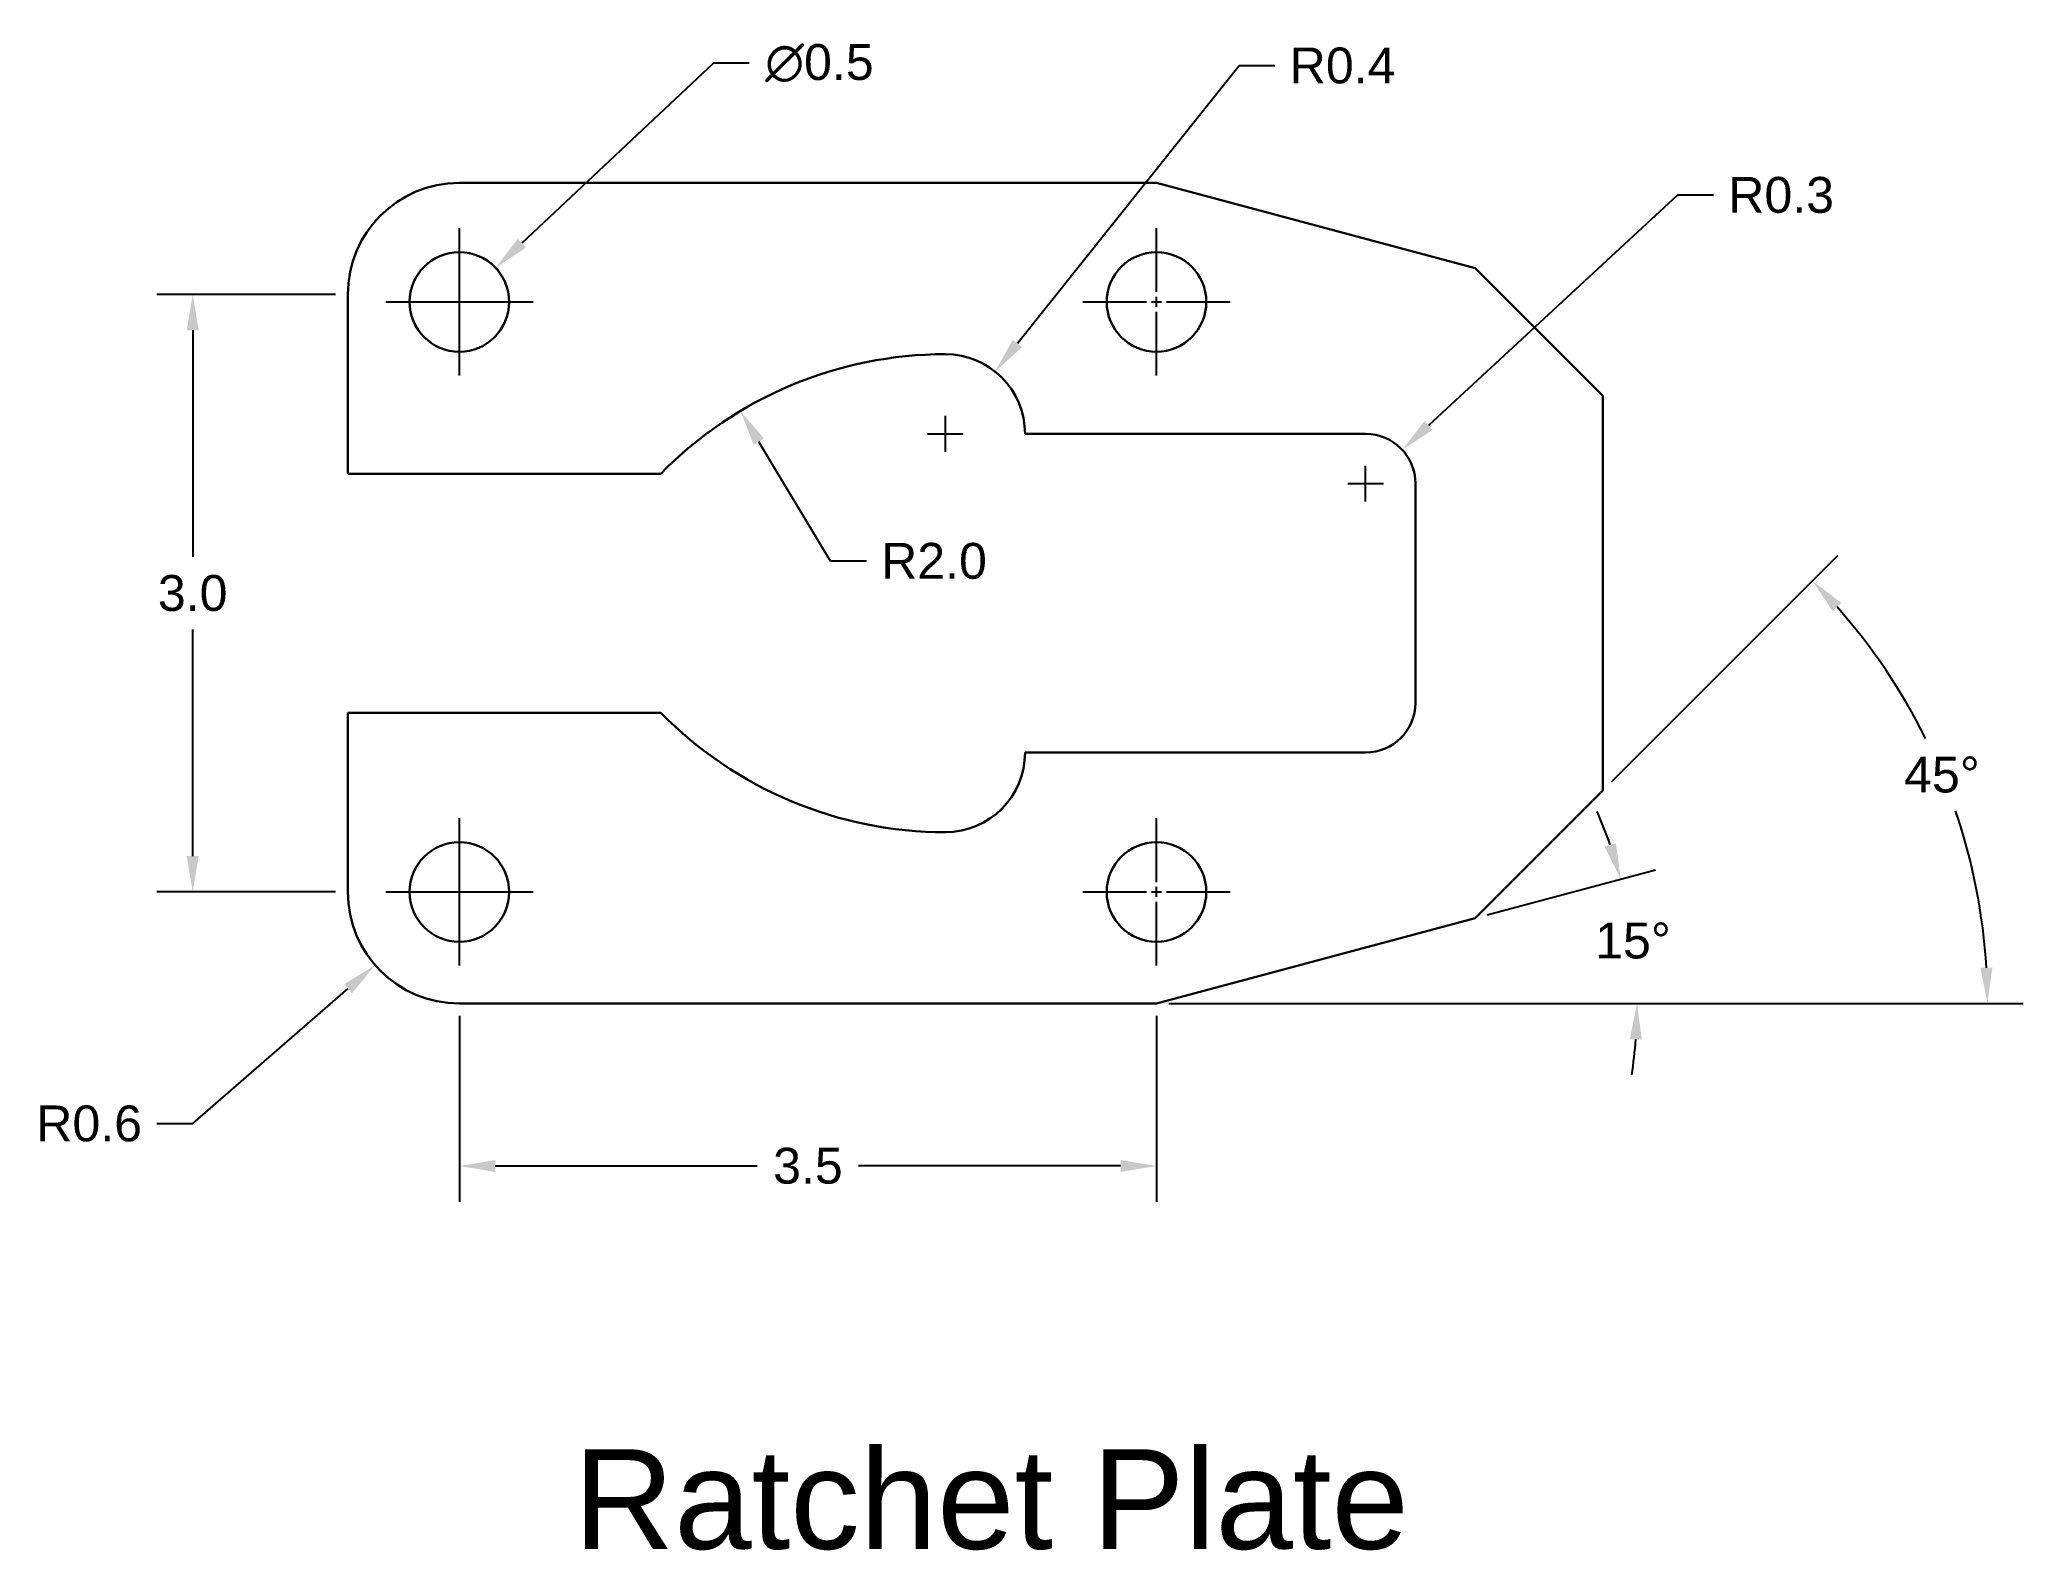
# Model space of a CAD drawing. Header units: millimetres. Extents: x 18.16 to 28.12, y 6.41 to 13.99.
import ezdxf

# ---------------------------------------------------------------- set-up
doc = ezdxf.new("R2010")
doc.units = ezdxf.units.MM
doc.header["$MEASUREMENT"] = 0
doc.linetypes.add('CENTER2', pattern=[1.125, 0.75, -0.125, 0.125, -0.125])
doc.styles.get("Standard").update_dxf_attribs({"font": 'arial.ttf'})
doc.dimstyles.get("Standard").update_dxf_attribs({"dimtxt": 0.18, "dimasz": 0.18, "dimexe": 0.18, "dimexo": 0.0625, "dimgap": 0.09, "dimtad": 0, "dimtih": 1, "dimtoh": 1, "dimdec": 1, "dimzin": 0, "dimdsep": 46, "dimtxsty": 'Standard', "dimcen": 0.09, "dimadec": 0, "dimazin": 0, "dimtfac": 1, "dimtdec": 1, "dimtofl": 0, "dimtmove": 0, "dimatfit": 3, "dimfxl": 1, "dimtolj": 1, "dimtzin": 0, "dimarcsym": 0})

# ---------------------------------------------------------------- blocks, each defined once
blk = doc.blocks.new('*U1')
at = {"color": 0, "linetype": 'CENTER2', "transparency": 16777216}
for p, q in [((0, 0.05), (0, 0.37)), ((-0.37, 0), (-0.05, 0)), ((0.05, 0), (0.37, 0)), ((0, -0.37), (0, -0.05))]:
    blk.add_line(p, q, dxfattribs=at)
at = {"color": 0, "linetype": 'Continuous', "transparency": 16777216}
for p, q in [((-0.025, 0), (0.025, 0)), ((0, -0.025), (0, 0.025))]:
    blk.add_line(p, q, dxfattribs=at)
blk = doc.blocks.new('*U2')
at = {"color": 0, "linetype": 'CENTER2', "transparency": 16777216}
for p, q in [((0, 0.05), (0, 0.37)), ((-0.37, 0), (-0.05, 0)), ((0.05, 0), (0.37, 0)), ((0, -0.37), (0, -0.05))]:
    blk.add_line(p, q, dxfattribs=at)
at = {"color": 0, "linetype": 'Continuous', "transparency": 16777216}
for p, q in [((-0.025, 0), (0.025, 0)), ((0, -0.025), (0, 0.025))]:
    blk.add_line(p, q, dxfattribs=at)
blk = doc.blocks.new('*U3')
at = {"color": 0, "linetype": 'CENTER2', "transparency": 16777216}
for p, q in [((0, 0.05), (0, 0.37)), ((-0.37, 0), (-0.05, 0)), ((0.05, 0), (0.37, 0)), ((0, -0.37), (0, -0.05))]:
    blk.add_line(p, q, dxfattribs=at)
at = {"color": 0, "linetype": 'Continuous', "transparency": 16777216}
for p, q in [((-0.025, 0), (0.025, 0)), ((0, -0.025), (0, 0.025))]:
    blk.add_line(p, q, dxfattribs=at)
blk = doc.blocks.new('*U4')
at = {"color": 0, "linetype": 'CENTER2', "transparency": 16777216}
for p, q in [((0, 0.05), (0, 0.37)), ((-0.37, 0), (-0.05, 0)), ((0.05, 0), (0.37, 0)), ((0, -0.37), (0, -0.05))]:
    blk.add_line(p, q, dxfattribs=at)
at = {"color": 0, "linetype": 'Continuous', "transparency": 16777216}
for p, q in [((-0.025, 0), (0.025, 0)), ((0, -0.025), (0, 0.025))]:
    blk.add_line(p, q, dxfattribs=at)
blk = doc.blocks.new('*D5')
at = {"color": 0, "lineweight": -2, "transparency": 16777216}
for p, q in [((21.5439, 13.8748), (20.5817, 12.9707)), ((21.7239, 13.8748), (21.5439, 13.8748)), ((20.2684, 12.5863), (20.2684, 12.7663)), ((20.1784, 12.6763), (20.3584, 12.6763))]:
    blk.add_line(p, q, dxfattribs=at)
at = {"color": 0, "transparency": 16777216}
blk.add_solid([(20.5612, 12.9926), (20.6023, 12.9489), (20.4506, 12.8475)], dxfattribs=at)
at = {"layer": 'Defpoints', "color": 0, "transparency": 16777216}
for p in [(20.4506, 12.8475), (20.0862, 12.5051)]:
    blk.add_point(p, dxfattribs=at)
at = {"color": 0, "transparency": 16777216, "insert": (22.0763, 13.8748), "char_height": 0.18, "attachment_point": 5}
blk.add_mtext('\\A1;∅0.5', dxfattribs=at)
blk = doc.blocks.new('*D6')
at = {"color": 0, "lineweight": -2, "transparency": 16777216}
for p, q in [((26.3845, 13.2124), (25.1341, 12.0558)), ((26.5645, 13.2124), (26.3845, 13.2124)), ((24.8184, 11.6738), (24.8184, 11.8538)), ((24.7284, 11.7638), (24.9084, 11.7638))]:
    blk.add_line(p, q, dxfattribs=at)
at = {"color": 0, "transparency": 16777216}
blk.add_solid([(25.1137, 12.0778), (25.1544, 12.0337), (25.0019, 11.9335)], dxfattribs=at)
at = {"layer": 'Defpoints', "color": 0, "transparency": 16777216}
for p in [(25.0019, 11.9335), (24.8184, 11.7638)]:
    blk.add_point(p, dxfattribs=at)
at = {"color": 0, "transparency": 16777216, "insert": (26.9045, 13.2124), "char_height": 0.18, "attachment_point": 5}
blk.add_mtext('\\A1;R0.3', dxfattribs=at)
blk = doc.blocks.new('*D7')
at = {"color": 0, "lineweight": -2, "transparency": 16777216}
for p, q in [((24.1831, 13.8623), (23.0701, 12.4672)), ((24.3631, 13.8623), (24.1831, 13.8623)), ((22.7084, 11.9238), (22.7084, 12.1038)), ((22.6184, 12.0138), (22.7984, 12.0138))]:
    blk.add_line(p, q, dxfattribs=at)
at = {"color": 0, "transparency": 16777216}
blk.add_solid([(23.0466, 12.4859), (23.0935, 12.4485), (22.9578, 12.3265)], dxfattribs=at)
at = {"layer": 'Defpoints', "color": 0, "transparency": 16777216}
for p in [(22.9578, 12.3265), (22.7084, 12.0138)]:
    blk.add_point(p, dxfattribs=at)
at = {"color": 0, "transparency": 16777216, "insert": (24.7027, 13.8623), "char_height": 0.18, "attachment_point": 5}
blk.add_mtext('\\A1;R0.4', dxfattribs=at)
blk = doc.blocks.new('*D8')
at = {"color": 0, "lineweight": -2, "transparency": 16777216}
for p, q in [((22.1317, 11.3751), (21.7722, 11.9745)), ((22.3117, 11.3751), (22.1317, 11.3751))]:
    blk.add_line(p, q, dxfattribs=at)
at = {"color": 0, "transparency": 16777216}
blk.add_solid([(21.7979, 11.99), (21.7465, 11.9591), (21.6796, 12.1289)], dxfattribs=at)
at = {"layer": 'Defpoints', "color": 0, "transparency": 16777216}
for p in [(21.6796, 12.1289), (22.7084, 10.4138)]:
    blk.add_point(p, dxfattribs=at)
at = {"color": 0, "transparency": 16777216, "insert": (22.6514, 11.3751), "char_height": 0.18, "attachment_point": 5}
blk.add_mtext('\\A1;R2.0', dxfattribs=at)
blk = doc.blocks.new('*D9')
at = {"color": 0, "lineweight": -2, "transparency": 16777216}
for p, q in [((20.2684, 9.6238), (20.2684, 9.8038)), ((20.1784, 9.7138), (20.3584, 9.7138)), ((18.9296, 8.5505), (19.7098, 9.2284)), ((18.7496, 8.5505), (18.9296, 8.5505))]:
    blk.add_line(p, q, dxfattribs=at)
at = {"color": 0, "transparency": 16777216}
blk.add_solid([(19.6901, 9.2511), (19.7295, 9.2058), (19.8457, 9.3465)], dxfattribs=at)
at = {"layer": 'Defpoints', "color": 0, "transparency": 16777216}
for p in [(20.2684, 9.7138), (19.8457, 9.3465)]:
    blk.add_point(p, dxfattribs=at)
at = {"color": 0, "transparency": 16777216, "insert": (18.4097, 8.5505), "char_height": 0.18, "attachment_point": 5}
blk.add_mtext('\\A1;R0.6', dxfattribs=at)
blk = doc.blocks.new('*D10')
at = {"color": 0, "lineweight": -2, "transparency": 16777216}
for p, q in [((25.4288, 9.5987), (26.2731, 9.8249)), ((23.8309, 9.1538), (26.3614, 9.1538))]:
    blk.add_line(p, q, dxfattribs=at)
for start, end in [(19.27495, 23.5499), (351.4501, 355.72505)]:
    blk.add_arc((23.7684, 9.1538), 2.413, start, end, dxfattribs=at)
at = {"color": 0, "transparency": 16777216}
for points in [[(26.0748, 9.9592), (26.0175, 9.9415), (26.0992, 9.7783)], [(26.1447, 8.975), (26.2047, 8.9728), (26.1814, 9.1538)]]:
    blk.add_solid(points, dxfattribs=at)
at = {"layer": 'Defpoints', "color": 0, "transparency": 16777216}
for p in [(25.3684, 9.5825), (26.1722, 9.3641), (20.2684, 9.1538), (23.7684, 9.1538), (23.7684, 9.1538)]:
    blk.add_point(p, dxfattribs=at)
at = {"color": 0, "transparency": 16777216, "insert": (26.1608, 9.4687), "char_height": 0.18, "attachment_point": 5}
blk.add_mtext('\\A1;15°', dxfattribs=at)
blk = doc.blocks.new('*D11')
at = {"color": 0, "lineweight": -2, "transparency": 16777216}
for p, q in [((26.0526, 10.2667), (27.1887, 11.4028)), ((25.0022, 9.1538), (28.1203, 9.1538))]:
    blk.add_line(p, q, dxfattribs=at)
for start, end in [(26.30707, 41.56249), (3.43751, 18.79512)]:
    blk.add_arc((24.9397, 9.1538), 3.0007, start, end, dxfattribs=at)
at = {"color": 0, "transparency": 16777216}
for points in [[(27.163, 11.124), (27.2067, 11.1651), (27.0614, 11.2756)], [(27.9649, 9.3346), (27.9049, 9.3328), (27.9403, 9.1538)]]:
    blk.add_solid(points, dxfattribs=at)
at = {"layer": 'Defpoints', "color": 0, "transparency": 16777216}
for p in [(26.0084, 10.2225), (27.8381, 9.9304), (25.3684, 9.5825), (20.2684, 9.1538), (23.7684, 9.1538)]:
    blk.add_point(p, dxfattribs=at)
at = {"color": 0, "transparency": 16777216, "insert": (27.7119, 10.3021), "char_height": 0.18, "attachment_point": 5}
blk.add_mtext('\\A1;45°', dxfattribs=at)
blk = doc.blocks.new('*D12')
at = {"color": 0, "lineweight": -2, "transparency": 16777216}
for p, q in [((20.2684, 9.0913), (20.2684, 8.158)), ((23.7684, 9.0913), (23.7684, 8.158)), ((20.4484, 8.338), (21.7639, 8.338)), ((23.5884, 8.338), (22.2729, 8.338))]:
    blk.add_line(p, q, dxfattribs=at)
at = {"color": 0, "transparency": 16777216}
for points in [[(20.4484, 8.368), (20.4484, 8.308), (20.2684, 8.338)], [(23.5884, 8.368), (23.5884, 8.308), (23.7684, 8.338)]]:
    blk.add_solid(points, dxfattribs=at)
at = {"layer": 'Defpoints', "color": 0, "transparency": 16777216}
for p in [(20.2684, 9.1538), (23.7684, 9.1538), (23.7684, 8.338)]:
    blk.add_point(p, dxfattribs=at)
at = {"color": 0, "transparency": 16777216, "insert": (22.0184, 8.338), "char_height": 0.18, "attachment_point": 5}
blk.add_mtext('\\A1;3.5', dxfattribs=at)
blk = doc.blocks.new('*D13')
at = {"color": 0, "lineweight": -2, "transparency": 16777216}
for p, q in [((19.6459, 12.7138), (18.7496, 12.7138)), ((18.9296, 12.5338), (18.9296, 11.3957)), ((18.9296, 9.8938), (18.9296, 11.0318)), ((19.6459, 9.7138), (18.7496, 9.7138))]:
    blk.add_line(p, q, dxfattribs=at)
at = {"color": 0, "transparency": 16777216}
for points in [[(18.8996, 12.5338), (18.9596, 12.5338), (18.9296, 12.7138)], [(18.8996, 9.8938), (18.9596, 9.8938), (18.9296, 9.7138)]]:
    blk.add_solid(points, dxfattribs=at)
at = {"layer": 'Defpoints', "color": 0, "transparency": 16777216}
for p in [(19.7084, 12.7138), (18.9296, 9.7138), (19.7084, 9.7138)]:
    blk.add_point(p, dxfattribs=at)
at = {"color": 0, "transparency": 16777216, "insert": (18.9296, 11.2138), "char_height": 0.18, "attachment_point": 5}
blk.add_mtext('\\A1;3.0', dxfattribs=at)

msp = doc.modelspace()

# ---------------------------------------------------------------- linework, layer by layer
at = {"lineweight": 30}
for p, q in [((20.2684, 13.2738), (23.7684, 13.2738)), ((23.7684, 13.2738), (25.3684, 12.8451)), ((25.3684, 12.8451), (26.0084, 12.2051)), ((19.7084, 11.8138), (19.7084, 12.7138)), ((26.0084, 10.2225), (26.0084, 12.2051)), ((23.1084, 12.0138), (24.8184, 12.0138)), ((19.7084, 11.8138), (21.2801, 11.8138)), ((25.0684, 10.6638), (25.0684, 11.7638)), ((19.7084, 9.7138), (19.7084, 10.6138)), ((19.7084, 10.6138), (21.2801, 10.6138)), ((23.1084, 10.4138), (24.8184, 10.4138)), ((25.3684, 9.5825), (26.0084, 10.2225)), ((23.7684, 9.1538), (25.3684, 9.5825)), ((23.7684, 9.1538), (20.2684, 9.1538))]:
    msp.add_line(p, q, dxfattribs=at)
for centre in [(20.2684, 12.6763), (23.7684, 12.6763), (20.2684, 9.7138), (23.7684, 9.7138)]:
    msp.add_circle(centre, 0.25, dxfattribs=at)
for centre, radius, start, end in [((20.2684, 12.7138), 0.56, 90, 180), ((22.7084, 10.4138), 2, 90, 135.573), ((22.7084, 12.0138), 0.4, 0, 90), ((24.8184, 11.7638), 0.25, 0, 90), ((24.8184, 10.6638), 0.25, 270, 0), ((22.7084, 12.0138), 2, 224.427, 270), ((22.7084, 10.4138), 0.4, 270, 0), ((20.2684, 9.7138), 0.56, 180, 270)]:
    msp.add_arc(centre, radius, start, end, dxfattribs=at)

# ---------------------------------------------------------------- block references
at = {"color": 2, "linetype": 'CENTER2', "true_color": 0xf1eb1f}
for name, p in [('*U1', (20.2684, 12.6763)), ('*U2', (23.7684, 12.6763)), ('*U3', (20.2684, 9.7138)), ('*U4', (23.7684, 9.7138))]:
    msp.add_blockref(name, p, dxfattribs=at)

# ---------------------------------------------------------------- texts
at = {"color": 2, "true_color": 0xf1eb1f}
msp.add_text('Ratchet Plate', height=0.5, dxfattribs=at).set_placement((20.8425, 6.4155))

# ---------------------------------------------------------------- dimensions: what is measured, and where the dimension line sits
dim = msp.add_diameter_dim_2p(p1=(20.0862, 12.5051), p2=(20.4506, 12.8475), dimstyle='Standard', dxfattribs=at)
dim.commit()
dim.dimension.update_dxf_attribs({"geometry": '*D5', "text_midpoint": (22.0763, 13.8748), "dimtype": 163})
for center, mpoint, picture, middle in [((22.7084, 12.0138), (22.9578, 12.3265), '*D7', (24.7027, 13.8623)), ((24.81838476, 11.76377672), (25.00191444, 11.93353201), '*D6', (26.9045119, 13.21237449)), ((22.7084, 10.4138), (21.6796, 12.1289), '*D8', (22.6514, 11.3751)), ((20.2684, 9.7138), (19.8457, 9.3465), '*D9', (18.4097, 8.5505))]:
    dim = msp.add_radius_dim(center=center, mpoint=mpoint, dimstyle='Standard', dxfattribs=at)
    dim.commit()
    dim.dimension.update_dxf_attribs({"geometry": picture, "text_midpoint": middle, "dimtype": 164})
dim = msp.add_linear_dim(base=(18.9296, 9.7138), p1=(19.7084, 12.7138), p2=(19.7084, 9.7138), angle=90, dimstyle='Standard', dxfattribs=at)
dim.commit()
dim.dimension.update_dxf_attribs({"geometry": '*D13', "text_midpoint": (18.9296, 11.2138)})
for base, line1, picture, middle in [((27.8381, 9.9304), ((25.3684, 9.5825), (26.0084, 10.2225)), '*D11', (27.7119, 10.3021)), ((26.1722, 9.3641), ((23.7684, 9.1538), (25.3684, 9.5825)), '*D10', (26.1608, 9.4687))]:
    dim = msp.add_angular_dim_2l(base=base, line1=line1, line2=((23.7684, 9.1538), (20.2684, 9.1538)), dimstyle='Standard', dxfattribs=at)
    dim.commit()
    dim.dimension.update_dxf_attribs({"geometry": picture, "text_midpoint": middle})
dim = msp.add_linear_dim(base=(23.7684, 8.338), p1=(20.2684, 9.1538), p2=(23.7684, 9.1538), dimstyle='Standard', dxfattribs=at)
dim.commit()
dim.dimension.update_dxf_attribs({"geometry": '*D12', "text_midpoint": (22.0184, 8.338)})

doc.saveas('drawing.dxf')
